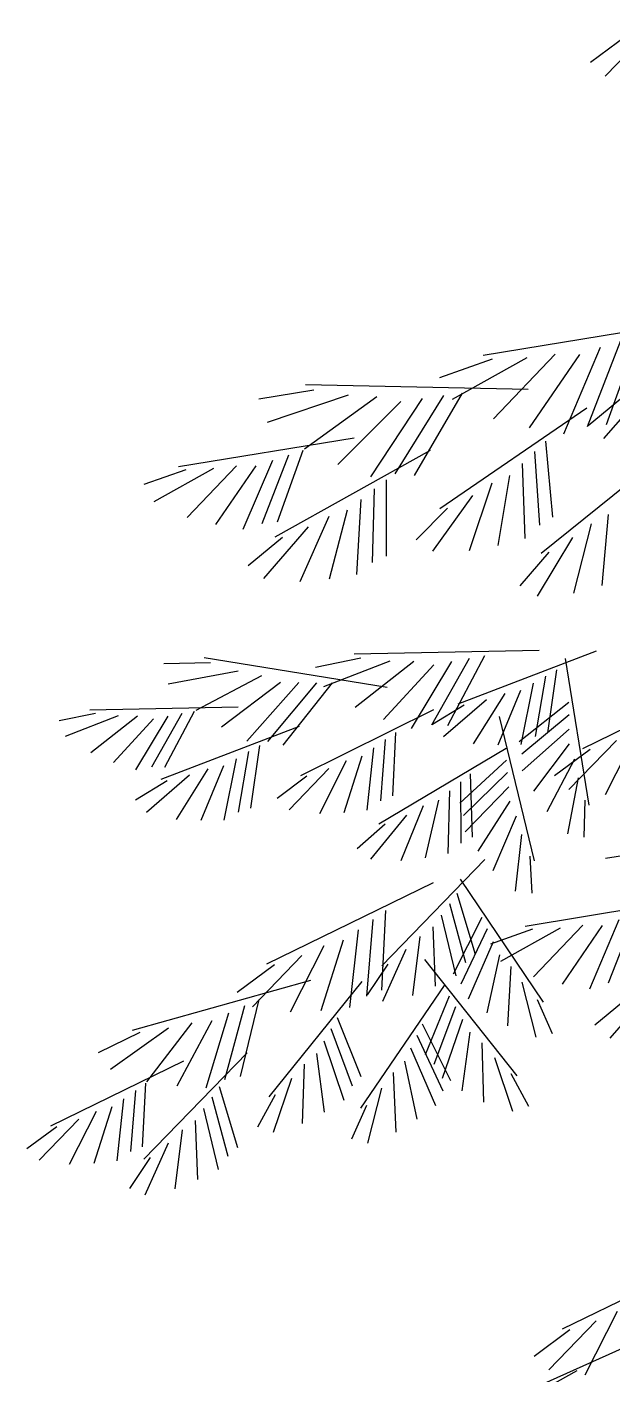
# Model space of a CAD drawing. Header units: millimetres. Extents: x 577 to 2337, y 236 to 943.
# Drawn here: x 831.045 to 831.968, y 701.222 to 703.344 of the extents above; entities that cross this region are included whole.
import ezdxf

# ---------------------------------------------------------------- set-up
doc = ezdxf.new("R2010")
doc.units = ezdxf.units.MM
doc.header["$LTSCALE"] = 0.01
doc.layers.add('06-Furn', color=4, linetype='Continuous')

# ---------------------------------------------------------------- blocks, each defined once
blk = doc.blocks.new('f31')
at = {"layer": '06-Furn', "color": 94, "linetype": 'Continuous'}
for p, q in [((809.5671, 685.1401), (809.4923, 685.0627)), ((809.5257, 685.1259), (809.4693, 685.0842)), ((809.6457, 684.6791), (809.2998, 684.6225)), ((809.5447, 684.6546), (809.4938, 684.5133)), ((809.4844, 684.6349), (809.4264, 684.4988)), ((809.5165, 684.6455), (809.4636, 684.5104)), ((809.314, 684.6169), (809.2314, 684.5873)), ((809.3686, 684.619), (809.2512, 684.5533)), ((809.4136, 684.6246), (809.3165, 684.523)), ((809.4518, 684.6241), (809.3727, 684.5086)), ((809.0331, 684.568), (808.9466, 684.554)), ((809.3707, 684.5688), (809.0202, 684.5761)), ((809.5602, 684.5729), (809.4897, 684.4916)), ((809.0872, 684.5602), (808.9598, 684.5169)), ((809.1324, 684.5575), (809.0185, 684.4752)), ((809.17, 684.5501), (809.0711, 684.4508)), ((809.204, 684.5548), (809.1222, 684.4315)), ((809.2375, 684.5593), (809.1609, 684.4361)), ((809.2668, 684.5631), (809.191, 684.4334)), ((809.5197, 684.5565), (809.4656, 684.5119)), ((809.4633, 684.5394), (809.2319, 684.381)), ((809.0968, 684.4925), (808.82, 684.4472)), ((809.6099, 684.4869), (809.3916, 684.3109)), ((809.3984, 684.4874), (809.4094, 684.3677)), ((808.9934, 684.4656), (808.9511, 684.3576)), ((809.2166, 684.4727), (808.9715, 684.3364)), ((809.0159, 684.4729), (808.9752, 684.3598)), ((809.3811, 684.4712), (809.3886, 684.3554)), ((808.8314, 684.4427), (808.7653, 684.4191)), ((808.875, 684.4444), (808.7811, 684.3919)), ((808.911, 684.449), (808.8333, 684.3676)), ((808.9416, 684.4485), (808.8783, 684.3561)), ((808.9677, 684.4572), (808.9213, 684.3483)), ((809.3614, 684.4526), (809.3655, 684.3344)), ((809.1472, 684.4269), (809.1471, 684.3067)), ((809.3135, 684.4212), (809.2777, 684.3146)), ((809.3414, 684.4337), (809.3233, 684.3232)), ((809.1071, 684.3957), (809.1003, 684.2776)), ((809.1284, 684.4124), (809.1252, 684.2964)), ((809.2829, 684.4018), (809.2201, 684.3144)), ((809.0855, 684.3788), (809.0572, 684.2703)), ((809.244, 684.3818), (809.1942, 684.3324)), ((809.0566, 684.3688), (809.011, 684.266)), ((809.4699, 684.3573), (809.4424, 684.2482)), ((809.4967, 684.372), (809.4872, 684.2604)), ((808.9837, 684.336), (808.9296, 684.2914)), ((809.0242, 684.3524), (808.9537, 684.2711)), ((809.4408, 684.3356), (809.3851, 684.2436)), ((809.4037, 684.3126), (809.3579, 684.2595)), ((809.1485, 684.0993), (808.8602, 684.1465)), ((809.1074, 684.1456), (809.0358, 684.1309)), ((809.1527, 684.1409), (809.0482, 684.1005)), ((809.3884, 684.1579), (809.0964, 684.1518)), ((809.2779, 684.1454), (809.2184, 684.0401)), ((809.3022, 684.1496), (809.2436, 684.039)), ((809.4782, 684.157), (809.26, 684.0733)), ((809.4294, 684.1451), (809.4665, 683.9143)), ((808.87, 684.1383), (808.7969, 684.1369)), ((808.9136, 684.1254), (808.8035, 684.1047)), ((809.1905, 684.1403), (809.0984, 684.0678)), ((809.222, 684.1353), (809.1431, 684.0493)), ((809.2502, 684.1404), (809.1863, 684.035)), ((809.4156, 684.1274), (809.4014, 684.0282)), ((809.7084, 684.1262), (809.4564, 684.003)), ((808.9507, 684.118), (808.847, 684.0634)), ((808.9807, 684.1074), (808.8875, 684.0371)), ((809.0094, 684.1072), (808.9274, 684.0152)), ((809.0375, 684.107), (808.9599, 684.0144)), ((809.0622, 684.1068), (808.9844, 684.0087)), ((809.3789, 684.1064), (809.3594, 684.0097)), ((809.3984, 684.1176), (809.3821, 684.0223)), ((809.3054, 684.0803), (809.2376, 684.0216)), ((809.334, 684.0901), (809.2843, 684.0106)), ((809.359, 684.0949), (809.323, 684.0088)), ((808.6888, 684.0586), (808.6315, 684.0469)), ((808.9136, 684.0685), (808.68, 684.0636)), ((808.8252, 684.0584), (808.7775, 683.9743)), ((808.8446, 684.0618), (808.7977, 683.9733)), ((809.2215, 684.0641), (809.0119, 683.9606)), ((809.2701, 684.0716), (809.2201, 684.0412)), ((809.4352, 684.076), (809.3566, 684.014)), ((809.4354, 684.0563), (809.3611, 683.9943)), ((808.725, 684.0549), (808.6414, 684.0225)), ((808.7552, 684.0544), (808.6816, 683.9964)), ((808.7804, 684.0504), (808.7173, 683.9816)), ((808.803, 684.0545), (808.7519, 683.9701)), ((809.0101, 684.0381), (808.7919, 683.9544)), ((809.3254, 684.0536), (809.3804, 683.8265)), ((809.1457, 684.0175), (809.1382, 683.9211)), ((809.1618, 684.0288), (809.1569, 683.9288)), ((809.4355, 684.0337), (809.3616, 683.9683)), ((809.5099, 684.0162), (809.4352, 683.9388)), ((809.5431, 684.0309), (809.4921, 683.9306)), ((808.9303, 683.9987), (808.914, 683.9033)), ((808.9475, 684.0084), (808.9333, 683.9093)), ((809.1272, 684.0045), (809.1167, 683.9064)), ((809.3363, 684.0035), (809.1355, 683.884)), ((809.4355, 684.0108), (809.3791, 683.9364)), ((809.4686, 684.002), (809.4122, 683.9603)), ((808.8659, 683.9712), (808.8162, 683.8917)), ((808.8909, 683.976), (808.8549, 683.8898)), ((808.9108, 683.9874), (808.8913, 683.8908)), ((809.0565, 683.9718), (808.9944, 683.907)), ((809.0841, 683.9842), (809.0419, 683.9004)), ((809.1086, 683.9913), (809.0806, 683.9022)), ((809.3366, 683.9852), (809.263, 683.9172)), ((809.4439, 683.9867), (809.4001, 683.9039)), ((808.802, 683.9526), (808.752, 683.9222)), ((808.8373, 683.9614), (808.7695, 683.9027)), ((809.0221, 683.9598), (808.9752, 683.9249)), ((809.2643, 683.9512), (809.2645, 683.8544)), ((809.3383, 683.9655), (809.2691, 683.898)), ((809.2796, 683.9637), (809.2825, 683.8636)), ((809.4498, 683.9571), (809.433, 683.869)), ((809.247, 683.9368), (809.2442, 683.8382)), ((809.3402, 683.9431), (809.2716, 683.8721)), ((809.2055, 683.9131), (809.1701, 683.8264)), ((809.2294, 683.9221), (809.2085, 683.8311)), ((809.342, 683.9203), (809.2916, 683.8417)), ((809.46, 683.9221), (809.4587, 683.8637)), ((809.179, 683.8986), (809.1222, 683.8293)), ((809.3522, 683.8969), (809.315, 683.8109)), ((809.1457, 683.884), (809.1016, 683.8456)), ((809.3604, 683.8678), (809.3506, 683.7787)), ((809.5792, 683.8441), (809.4927, 683.8301)), ((809.3028, 683.8288), (809.1401, 683.6611)), ((809.3733, 683.8338), (809.3766, 683.7754)), ((809.221, 683.7919), (808.9586, 683.6636)), ((809.2636, 683.7975), (809.3943, 683.6038)), ((809.247, 683.7595), (809.2723, 683.6662)), ((809.2585, 683.7756), (809.2873, 683.6797)), ((809.6429, 683.7686), (809.3661, 683.7233)), ((809.1463, 683.7481), (809.1396, 683.623)), ((809.234, 683.7411), (809.257, 683.6452)), ((809.5395, 683.7417), (809.4972, 683.6337)), ((809.1029, 683.7179), (809.0893, 683.5953)), ((809.126, 683.734), (809.1162, 683.6135)), ((809.2208, 683.7224), (809.2243, 683.6291)), ((809.2979, 683.7373), (809.2526, 683.6479)), ((809.3063, 683.7194), (809.265, 683.632)), ((809.3775, 683.7188), (809.3114, 683.6952)), ((809.4211, 683.7205), (809.3272, 683.668)), ((809.4571, 683.7251), (809.3794, 683.6437)), ((809.4877, 683.7246), (809.4244, 683.6322)), ((809.5138, 683.7333), (809.4674, 683.6244)), ((809.0795, 683.7014), (809.0441, 683.5902)), ((809.2001, 683.7075), (809.1885, 683.6145)), ((809.3159, 683.699), (809.2764, 683.6086)), ((809.0143, 683.6773), (808.9364, 683.5967)), ((809.0488, 683.6926), (808.9958, 683.5882)), ((809.1783, 683.6866), (809.1415, 683.6048)), ((809.3256, 683.6783), (809.3057, 683.587)), ((808.9713, 683.6625), (808.9125, 683.6191)), ((809.1499, 683.6638), (809.1174, 683.6152)), ((809.2077, 683.6708), (809.3531, 683.4878)), ((809.3433, 683.6599), (809.3384, 683.5663)), ((809.028, 683.6378), (808.7466, 683.5594)), ((809.109, 683.6366), (808.9624, 683.4545)), ((809.3611, 683.6355), (809.3829, 683.5486)), ((809.2386, 683.6299), (809.1067, 683.437)), ((809.2466, 683.6134), (809.2084, 683.5208)), ((809.5298, 683.6121), (809.4757, 683.5675)), ((809.5703, 683.6285), (809.4998, 683.5472)), ((808.924, 683.5982), (808.8925, 683.4815)), ((808.9465, 683.6083), (808.9172, 683.4866)), ((809.2564, 683.5963), (809.222, 683.5059)), ((809.3851, 683.6081), (809.4085, 683.5545)), ((808.8407, 683.5715), (808.7695, 683.4785)), ((808.8724, 683.5746), (808.8174, 683.4716)), ((808.8984, 683.5865), (808.8628, 683.4685)), ((809.0697, 683.5795), (809.1073, 683.4866)), ((809.2039, 683.5699), (809.2487, 683.4803)), ((809.2676, 683.5767), (809.2352, 683.4835)), ((808.7589, 683.556), (808.6932, 683.524)), ((808.8039, 683.5627), (808.7127, 683.4976)), ((809.0598, 683.5624), (809.0936, 683.4718)), ((809.1954, 683.5521), (809.2362, 683.4644)), ((809.2788, 683.5567), (809.2661, 683.4642)), ((809.0486, 683.5429), (809.0803, 683.4495)), ((809.1857, 683.5318), (809.2246, 683.4412)), ((809.2979, 683.5399), (809.3003, 683.4462)), ((808.8278, 683.511), (808.6179, 683.4084)), ((808.9282, 683.524), (808.7654, 683.3563)), ((809.0179, 683.5062), (809.0149, 683.4126)), ((809.0372, 683.523), (809.0493, 683.4304)), ((809.1759, 683.5111), (809.1952, 683.4197)), ((809.3176, 683.5169), (809.3461, 683.4319)), ((808.9981, 683.4834), (808.9691, 683.3986)), ((809.158, 683.4929), (809.1623, 683.3993)), ((809.3436, 683.4914), (809.3712, 683.4399)), ((808.7518, 683.4647), (808.744, 683.3684)), ((808.768, 683.476), (808.7627, 683.376)), ((808.8838, 683.4708), (808.9127, 683.3749)), ((809.14, 683.4686), (809.1177, 683.3817)), ((808.7334, 683.4518), (808.7225, 683.3538)), ((808.8724, 683.4547), (808.8977, 683.3614)), ((808.972, 683.4581), (808.9441, 683.4067)), ((809.1159, 683.4413), (809.0922, 683.3879)), ((808.6625, 683.4194), (808.6002, 683.3549)), ((808.6901, 683.4316), (808.6477, 683.3481)), ((808.7146, 683.4387), (808.6863, 683.3497)), ((808.8594, 683.4363), (808.8823, 683.3404)), ((808.628, 683.4075), (808.581, 683.3728)), ((808.8255, 683.4027), (808.8139, 683.3097)), ((808.8462, 683.4176), (808.8497, 683.3243)), ((808.8036, 683.3818), (808.7669, 683.3)), ((808.7753, 683.359), (808.7428, 683.3104)), ((809.2766, 682.95), (809.9434, 683.2485)), ((809.6766, 683.2118), (809.4247, 683.0886)), ((809.4782, 683.1018), (809.4034, 683.0244)), ((809.5113, 683.1165), (809.4604, 683.0162)), ((809.4368, 683.0876), (809.3804, 683.0459)), ((809.4478, 683.0232), (809.2027, 682.8868))]:
    blk.add_line(p, q, dxfattribs=at)

msp = doc.modelspace()

# ---------------------------------------------------------------- block references
at = {"layer": '06-Furn', "color": 5}
msp.add_blockref('f31', (22.4645, 18.2037), dxfattribs=at)

doc.saveas('drawing.dxf')
